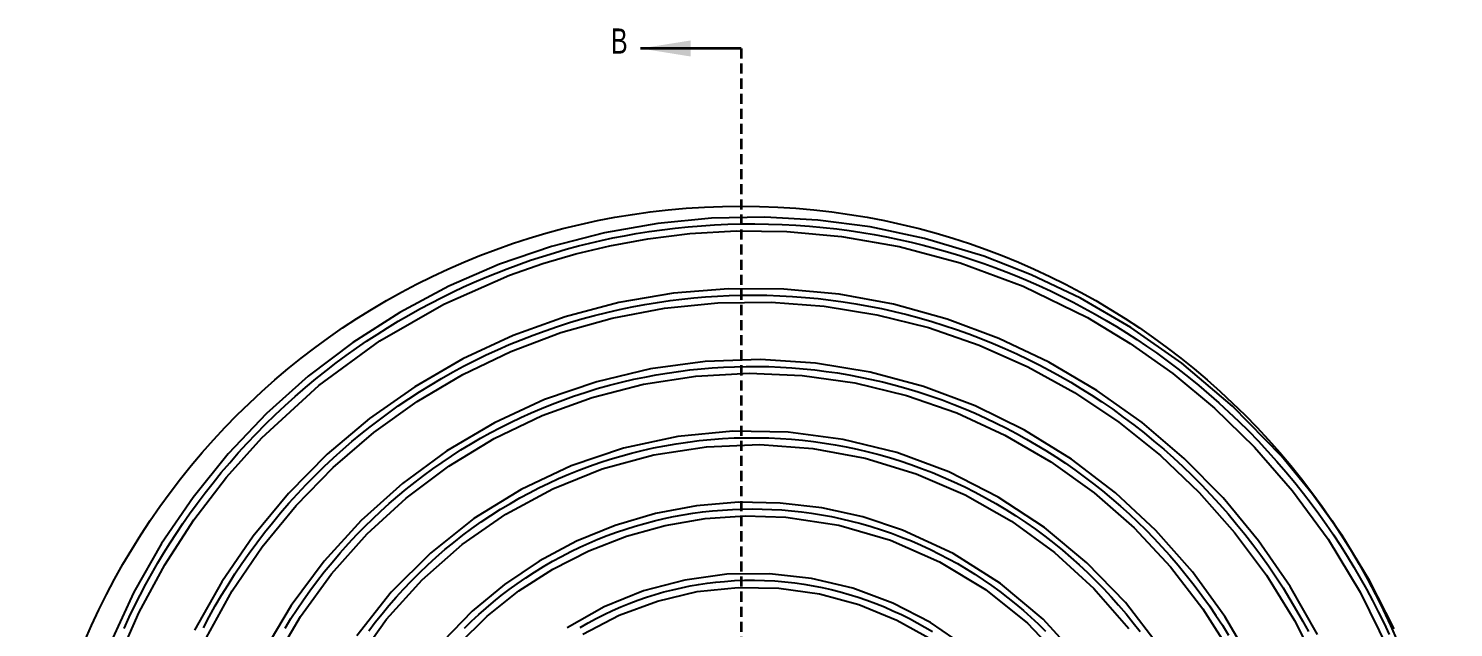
# Model space of a CAD drawing. Header units: millimetres. Extents: x 1 to 2218, y 0 to 860.
# Drawn here: x 503.8 to 683.8, y 627.7 to 703.3 of the extents above; entities that cross this region are included whole.
import ezdxf

# ---------------------------------------------------------------- set-up
doc = ezdxf.new("R2010")
doc.units = ezdxf.units.MM
doc.linetypes.add('HIDDEN', pattern=[1.905, 1.27, -0.635])
doc.styles.add('SLDTEXTSTYLE0', font='TXT', dxfattribs={"width": 0.75})

msp = doc.modelspace()

# ---------------------------------------------------------------- linework, layer by layer
at = {"color": 7, "linetype": 'Continuous', "lineweight": 35}
msp.add_line((593.83, 700.82), (581.13, 700.82), dxfattribs=at)
at = {"color": 7, "linetype": 'HIDDEN', "lineweight": 35}
msp.add_line((593.83, 700.82), (593.83, 485.57), dxfattribs=at)
at = {"color": 7, "linetype": 'Continuous', "lineweight": 25, "flags": 128}
for points in [[(676.32, 627.55), (673.2, 633.67), (669.75, 639.34), (666.03, 644.56), (662.09, 649.33), (655.91, 655.67), (649.53, 661.07), (643.08, 665.58), (636.7, 669.29), (630.47, 672.26), (624.49, 674.59), (616.99, 676.84), (610.15, 678.28), (603.54, 679.15), (596.84, 679.53), (590.08, 679.39), (583.31, 678.73), (576.57, 677.55), (569.89, 675.83), (563.34, 673.58), (556.93, 670.8), (550.73, 667.5), (544.79, 663.7), (539.17, 659.44), (533.91, 654.73), (529.05, 649.62), (524.62, 644.13), (520.64, 638.31), (517.15, 632.18), (514.17, 625.79)], [(515.08, 623.43), (517.81, 629.64), (521.03, 635.61), (524.72, 641.31), (528.83, 646.69), (533.28, 651.65), (540.5, 658.28), (548.21, 663.92), (556.29, 668.55), (564.59, 672.2), (568.78, 673.67), (572.98, 674.9), (577.26, 675.92), (582.04, 676.8), (587.36, 677.45), (593.23, 677.78), (599.62, 677.7), (606.5, 677.08), (613.82, 675.8), (621.51, 673.76), (629.47, 670.81), (637.59, 666.84), (643, 663.57), (648.37, 659.77), (653.62, 655.42), (658.69, 650.49), (663.5, 644.97), (667.98, 638.87), (672.05, 632.17), (675.61, 624.91)], [(666.66, 626.83), (663.19, 632.91), (659.2, 638.67), (654.73, 644.07), (649.81, 649.05), (644.48, 653.6), (638.77, 657.65), (632.73, 661.2), (626.41, 664.21), (619.85, 666.66), (613.1, 668.52), (606.22, 669.78), (599.25, 670.44), (592.25, 670.48), (585.28, 669.91), (578.38, 668.73), (571.62, 666.94), (565.03, 664.57), (558.69, 661.62), (552.63, 658.12), (546.91, 654.1), (541.57, 649.59), (536.65, 644.62), (532.19, 639.23), (528.23, 633.47), (524.8, 627.37)], [(526.29, 626.47), (529.57, 632.35), (533.36, 637.91), (537.63, 643.12), (542.33, 647.93), (547.44, 652.32), (552.91, 656.24), (558.7, 659.67), (564.77, 662.58), (571.08, 664.95), (577.56, 666.77), (584.18, 668.02), (590.88, 668.69), (597.62, 668.77), (604.34, 668.28), (610.99, 667.21), (617.52, 665.57), (623.89, 663.37), (630.05, 660.63), (635.95, 657.38), (641.56, 653.63), (646.82, 649.42), (651.7, 644.77), (656.18, 639.72), (660.2, 634.31), (663.75, 628.58), (666.8, 622.56)], [(658.47, 623.09), (654.94, 629.11), (650.85, 634.75), (646.23, 639.98), (641.12, 644.73), (635.58, 648.96), (629.65, 652.64), (623.39, 655.72), (616.86, 658.16), (610.13, 659.96), (603.24, 661.09), (596.28, 661.54), (589.31, 661.29), (582.4, 660.36), (575.62, 658.75), (569.02, 656.48), (562.69, 653.56), (556.68, 650.02), (551.05, 645.9), (545.86, 641.24), (541.17, 636.09), (537.01, 630.49), (533.44, 624.49)], [(534.77, 623.3), (538.17, 629.09), (542.12, 634.51), (546.59, 639.52), (551.53, 644.06), (556.9, 648.09), (562.64, 651.57), (568.7, 654.47), (575.01, 656.76), (581.51, 658.42), (588.14, 659.44), (594.85, 659.81), (601.55, 659.52), (608.2, 658.59), (614.73, 657.01), (621.07, 654.81), (627.17, 652.01), (632.97, 648.63), (638.42, 644.71), (643.47, 640.28), (648.07, 635.39), (652.18, 630.09), (655.77, 624.41)], [(646.64, 625.33), (642.38, 630.87), (637.53, 635.9), (632.15, 640.36), (626.31, 644.19), (620.07, 647.35), (613.51, 649.79), (606.73, 651.47), (599.79, 652.38), (592.8, 652.5), (585.84, 651.82), (579, 650.36), (572.37, 648.12), (566.04, 645.15), (560.09, 641.46), (554.6, 637.12), (549.65, 632.17), (545.31, 626.68)], [(545.12, 623.26), (549.03, 628.75), (553.54, 633.75), (558.6, 638.2), (564.13, 642.04), (570.06, 645.23), (576.31, 647.73), (582.81, 649.5), (589.46, 650.53), (596.19, 650.81), (602.9, 650.32), (609.52, 649.09), (615.96, 647.13), (622.14, 644.47), (627.98, 641.14), (633.42, 637.18), (638.39, 632.64), (642.83, 627.59)], [(636.75, 623.57), (631.99, 628.76), (626.59, 633.28), (620.63, 637.06), (614.24, 640.02), (609.21, 641.67), (604.04, 642.81), (598.79, 643.43), (593.49, 643.52), (588.22, 643.07), (583.01, 642.1), (577.93, 640.61), (573.03, 638.6), (568.35, 636.11), (563.95, 633.15), (559.88, 629.76), (556.18, 625.96)], [(558.15, 625.57), (561.78, 629.14), (565.77, 632.33), (570.05, 635.1), (574.6, 637.41), (579.35, 639.26), (584.26, 640.61), (589.29, 641.46), (594.37, 641.81), (599.47, 641.64), (606.18, 640.63), (612.7, 638.75), (618.91, 636.02), (624.71, 632.5), (630, 628.25), (634.69, 623.35)], [(622.2, 625.33), (617.77, 628.34), (613, 630.8), (607.97, 632.67), (602.75, 633.9), (597.42, 634.5), (592.05, 634.43), (586.72, 633.71), (581.53, 632.33), (576.55, 630.31), (571.85, 627.69)], [(573.83, 626.88), (578.42, 629.27), (583.27, 631.06), (588.31, 632.24), (593.45, 632.78), (598.62, 632.69), (603.73, 631.96), (608.72, 630.61), (613.5, 628.66), (618.01, 626.16)]]:
    msp.add_lwpolyline(points, dxfattribs=at)
at = {"color": 7, "linetype": 'Continuous', "flags": 128}
for points in [[(515.89, 627.59), (516.55, 629), (517.22, 630.4), (517.93, 631.79), (518.65, 633.17), (519.41, 634.53), (520.18, 635.88), (520.94, 637.14), (521.72, 638.39), (522.52, 639.62), (523.34, 640.85), (524.18, 642.05), (525.14, 643.38), (526.13, 644.7), (527.14, 645.99), (528.18, 647.27), (529.24, 648.52), (530.33, 649.76), (531.44, 650.97), (532.57, 652.17), (533.77, 653.38), (535, 654.57), (536.24, 655.74), (537.51, 656.88), (538.81, 658), (540.12, 659.1), (541.46, 660.16), (542.7, 661.12), (543.96, 662.05), (545.24, 662.96), (546.54, 663.85), (547.85, 664.71), (549.18, 665.56), (550.52, 666.37), (551.88, 667.16), (553.25, 667.93), (554.63, 668.68), (556.03, 669.39), (557.45, 670.09), (558.79, 670.72), (560.14, 671.33), (561.51, 671.91), (562.88, 672.47), (564.27, 673.01), (565.75, 673.55), (567.24, 674.07), (568.74, 674.56), (570.25, 675.03), (571.76, 675.47), (573.29, 675.88), (574.73, 676.24), (576.18, 676.57), (577.64, 676.89), (579.1, 677.17), (580.57, 677.44), (582.21, 677.7), (583.86, 677.93), (585.51, 678.13), (587.17, 678.3), (588.83, 678.44), (590.49, 678.55), (592.16, 678.62), (593.83, 678.66), (595.56, 678.67), (597.29, 678.65), (599.02, 678.59), (600.74, 678.5), (602.47, 678.38), (604.2, 678.22), (605.92, 678.03), (607.49, 677.82), (609.07, 677.58), (610.63, 677.32), (612.2, 677.03), (613.75, 676.71), (615.31, 676.36), (616.85, 675.98), (618.39, 675.58), (619.93, 675.14), (621.45, 674.68), (622.97, 674.19), (624.48, 673.68), (625.89, 673.17), (627.3, 672.63), (628.69, 672.07), (630.08, 671.49), (631.46, 670.88), (632.91, 670.21), (634.34, 669.52), (635.77, 668.79), (637.18, 668.05), (638.58, 667.27), (639.97, 666.48), (641.26, 665.7), (642.54, 664.9), (643.81, 664.08), (645.06, 663.24), (646.3, 662.38), (647.66, 661.39), (649.01, 660.37), (650.34, 659.33), (651.64, 658.27), (652.93, 657.18), (654.2, 656.06), (655.45, 654.92), (656.67, 653.76), (657.92, 652.53), (659.14, 651.27), (660.34, 649.99), (661.51, 648.69), (662.66, 647.36), (663.78, 646.01), (664.87, 644.64), (665.85, 643.36), (666.81, 642.07), (667.74, 640.76), (668.65, 639.43), (669.54, 638.08), (670.4, 636.72), (671.24, 635.34), (672.05, 633.95), (672.84, 632.54), (673.6, 631.12), (674.33, 629.68), (675.05, 628.23), (675.69, 626.85)], [(515.89, 627.59), (516.55, 629), (517.22, 630.4), (517.93, 631.79), (518.65, 633.17), (519.41, 634.53), (520.18, 635.88), (520.94, 637.14), (521.72, 638.39), (522.52, 639.62), (523.34, 640.85), (524.18, 642.05), (525.14, 643.38), (526.13, 644.7), (527.14, 645.99), (528.18, 647.27), (529.24, 648.52), (530.33, 649.76), (531.44, 650.97), (532.57, 652.17), (533.77, 653.38), (535, 654.57), (536.24, 655.74), (537.51, 656.88), (538.81, 658), (540.12, 659.1), (541.46, 660.16), (542.7, 661.12), (543.96, 662.05), (545.24, 662.96), (546.54, 663.85), (547.85, 664.71), (549.18, 665.56), (550.52, 666.37), (551.88, 667.16), (553.25, 667.93), (554.63, 668.68), (556.03, 669.39), (557.45, 670.09), (558.79, 670.72), (560.14, 671.33), (561.51, 671.91), (562.88, 672.47), (564.27, 673.01), (565.75, 673.55), (567.24, 674.07), (568.74, 674.56), (570.25, 675.03), (571.76, 675.47), (573.29, 675.88), (574.73, 676.24), (576.18, 676.57), (577.64, 676.89), (579.1, 677.17), (580.57, 677.44), (582.21, 677.7), (583.86, 677.93), (585.51, 678.13), (587.17, 678.3), (588.83, 678.44), (590.49, 678.55), (592.16, 678.62), (593.83, 678.66), (595.56, 678.67), (597.29, 678.65), (599.02, 678.59), (600.74, 678.5), (602.47, 678.38), (604.2, 678.22), (605.92, 678.03), (607.49, 677.82), (609.07, 677.58), (610.63, 677.32), (612.2, 677.03), (613.75, 676.71), (615.31, 676.36), (616.85, 675.98), (618.39, 675.58), (619.93, 675.14), (621.45, 674.68), (622.97, 674.19), (624.48, 673.68), (625.89, 673.17), (627.3, 672.63), (628.69, 672.07), (630.08, 671.49), (631.46, 670.88), (632.91, 670.21), (634.34, 669.52), (635.77, 668.79), (637.18, 668.05), (638.58, 667.27), (639.97, 666.48), (641.26, 665.7), (642.54, 664.9), (643.81, 664.08), (645.06, 663.24), (646.3, 662.38), (647.66, 661.39), (649.01, 660.37), (650.34, 659.33), (651.64, 658.27), (652.93, 657.18), (654.2, 656.06), (655.45, 654.92), (656.67, 653.76), (657.92, 652.53), (659.14, 651.27), (660.34, 649.99), (661.51, 648.69), (662.66, 647.36), (663.78, 646.01), (664.87, 644.64), (665.85, 643.36), (666.81, 642.07), (667.74, 640.76), (668.65, 639.43), (669.54, 638.08), (670.4, 636.72), (671.24, 635.34), (672.05, 633.95), (672.84, 632.54), (673.6, 631.12), (674.33, 629.68), (675.05, 628.23), (675.69, 626.85)], [(525.93, 627.67), (526.66, 629.06), (527.42, 630.43), (528.22, 631.78), (529.04, 633.12), (529.9, 634.47), (530.79, 635.81), (531.71, 637.12), (532.66, 638.42), (533.64, 639.7), (534.64, 640.95), (535.67, 642.19), (536.72, 643.4), (537.8, 644.6), (538.9, 645.77), (540.03, 646.92), (541.18, 648.04), (542.36, 649.14), (543.56, 650.22), (544.68, 651.19), (545.82, 652.13), (546.97, 653.05), (548.15, 653.95), (549.34, 654.83), (550.54, 655.69), (551.88, 656.6), (553.23, 657.48), (554.6, 658.33), (555.99, 659.15), (557.4, 659.94), (558.79, 660.7), (560.2, 661.42), (561.63, 662.12), (563.07, 662.78), (564.56, 663.43), (566.06, 664.05), (567.57, 664.64), (569.1, 665.19), (570.63, 665.72), (572.18, 666.21), (573.74, 666.67), (575.31, 667.1), (576.88, 667.5), (578.47, 667.86), (580.06, 668.19), (581.66, 668.49), (583.27, 668.76), (584.88, 668.99), (586.37, 669.17), (587.85, 669.33), (589.34, 669.45), (590.84, 669.55), (592.33, 669.62), (593.83, 669.66), (595.46, 669.68), (597.09, 669.66), (598.72, 669.6), (600.35, 669.51), (601.97, 669.39), (603.57, 669.24), (605.16, 669.05), (606.75, 668.83), (608.34, 668.58), (609.95, 668.3), (611.56, 667.97), (613.16, 667.62), (614.76, 667.23), (616.34, 666.81), (617.92, 666.35), (619.49, 665.86), (621.05, 665.34), (622.59, 664.79), (624.13, 664.21), (625.66, 663.59), (627.17, 662.94), (628.67, 662.26), (630.15, 661.55), (631.5, 660.87), (632.84, 660.17), (634.16, 659.44), (635.47, 658.68), (636.77, 657.9), (638.05, 657.09), (639.42, 656.19), (640.78, 655.26), (642.12, 654.29), (643.44, 653.3), (644.74, 652.29), (645.99, 651.26), (647.23, 650.21), (648.44, 649.14), (649.63, 648.03), (650.83, 646.89), (652, 645.71), (653.14, 644.51), (654.26, 643.29), (655.36, 642.05), (656.43, 640.78), (657.47, 639.49), (658.49, 638.18), (659.48, 636.84), (660.44, 635.49), (661.38, 634.11), (662.29, 632.72), (663.16, 631.3), (664.01, 629.87), (664.76, 628.54), (665.49, 627.2)], [(525.93, 627.67), (526.66, 629.06), (527.42, 630.43), (528.22, 631.78), (529.04, 633.12), (529.9, 634.47), (530.79, 635.81), (531.71, 637.12), (532.66, 638.42), (533.64, 639.7), (534.64, 640.95), (535.67, 642.19), (536.72, 643.4), (537.8, 644.6), (538.9, 645.77), (540.03, 646.92), (541.18, 648.04), (542.36, 649.14), (543.56, 650.22), (544.68, 651.19), (545.82, 652.13), (546.97, 653.05), (548.15, 653.95), (549.34, 654.83), (550.54, 655.69), (551.88, 656.6), (553.23, 657.48), (554.6, 658.33), (555.99, 659.15), (557.4, 659.94), (558.79, 660.7), (560.2, 661.42), (561.63, 662.12), (563.07, 662.78), (564.56, 663.43), (566.06, 664.05), (567.57, 664.64), (569.1, 665.19), (570.63, 665.72), (572.18, 666.21), (573.74, 666.67), (575.31, 667.1), (576.88, 667.5), (578.47, 667.86), (580.06, 668.19), (581.66, 668.49), (583.27, 668.76), (584.88, 668.99), (586.37, 669.17), (587.85, 669.33), (589.34, 669.45), (590.84, 669.55), (592.33, 669.62), (593.83, 669.66), (595.46, 669.68), (597.09, 669.66), (598.72, 669.6), (600.35, 669.51), (601.97, 669.39), (603.57, 669.24), (605.16, 669.05), (606.75, 668.83), (608.34, 668.58), (609.95, 668.3), (611.56, 667.97), (613.16, 667.62), (614.76, 667.23), (616.34, 666.81), (617.92, 666.35), (619.49, 665.86), (621.05, 665.34), (622.59, 664.79), (624.13, 664.21), (625.66, 663.59), (627.17, 662.94), (628.67, 662.26), (630.15, 661.55), (631.5, 660.87), (632.84, 660.17), (634.16, 659.44), (635.47, 658.68), (636.77, 657.9), (638.05, 657.09), (639.42, 656.19), (640.78, 655.26), (642.12, 654.29), (643.44, 653.3), (644.74, 652.29), (645.99, 651.26), (647.23, 650.21), (648.44, 649.14), (649.63, 648.03), (650.83, 646.89), (652, 645.71), (653.14, 644.51), (654.26, 643.29), (655.36, 642.05), (656.43, 640.78), (657.47, 639.49), (658.49, 638.18), (659.48, 636.84), (660.44, 635.49), (661.38, 634.11), (662.29, 632.72), (663.16, 631.3), (664.01, 629.87), (664.76, 628.54), (665.49, 627.2)], [(536.23, 627.64), (536.98, 628.85), (537.75, 630.03), (538.55, 631.21), (539.37, 632.36), (540.22, 633.5), (541.18, 634.73), (542.17, 635.94), (543.19, 637.13), (544.23, 638.3), (545.3, 639.44), (546.29, 640.45), (547.31, 641.45), (548.35, 642.42), (549.4, 643.37), (550.48, 644.3), (551.55, 645.2), (552.65, 646.07), (553.76, 646.92), (554.89, 647.74), (556.06, 648.56), (557.25, 649.36), (558.45, 650.13), (559.67, 650.88), (560.91, 651.6), (562.16, 652.29), (563.43, 652.96), (564.71, 653.61), (566, 654.23), (567.31, 654.82), (568.63, 655.38), (569.96, 655.92), (571.3, 656.43), (572.66, 656.91), (574.16, 657.4), (575.67, 657.87), (577.2, 658.29), (578.73, 658.69), (580.27, 659.05), (581.68, 659.34), (583.09, 659.61), (584.51, 659.84), (585.94, 660.05), (587.37, 660.23), (588.78, 660.38), (590.19, 660.49), (591.6, 660.58), (593.02, 660.64), (594.46, 660.67), (595.91, 660.68), (597.36, 660.65), (598.8, 660.59), (600.25, 660.5), (601.69, 660.38), (603.14, 660.23), (604.58, 660.05), (606.01, 659.85), (607.45, 659.61), (608.87, 659.34), (610.3, 659.04), (611.71, 658.71), (613.12, 658.36), (614.66, 657.93), (616.2, 657.47), (617.72, 656.97), (619.23, 656.44), (620.73, 655.87), (622.08, 655.33), (623.42, 654.76), (624.75, 654.16), (626.07, 653.53), (627.37, 652.88), (628.63, 652.21), (629.89, 651.51), (631.13, 650.79), (632.35, 650.05), (633.59, 649.26), (634.8, 648.45), (636.01, 647.61), (637.19, 646.75), (638.36, 645.86), (639.51, 644.95), (640.64, 644.01), (641.75, 643.05), (642.84, 642.07), (643.91, 641.06), (644.96, 640.03), (645.99, 638.98), (647, 637.91), (647.98, 636.82), (649.04, 635.59), (650.07, 634.34), (651.07, 633.06), (652.05, 631.77), (652.99, 630.45), (653.82, 629.23), (654.63, 628), (655.41, 626.74)], [(536.23, 627.64), (536.98, 628.85), (537.75, 630.03), (538.55, 631.21), (539.37, 632.36), (540.22, 633.5), (541.18, 634.73), (542.17, 635.94), (543.19, 637.13), (544.23, 638.3), (545.3, 639.44), (546.29, 640.45), (547.31, 641.45), (548.35, 642.42), (549.4, 643.37), (550.48, 644.3), (551.55, 645.2), (552.65, 646.07), (553.76, 646.92), (554.89, 647.74), (556.06, 648.56), (557.25, 649.36), (558.45, 650.13), (559.67, 650.88), (560.91, 651.6), (562.16, 652.29), (563.43, 652.96), (564.71, 653.61), (566, 654.23), (567.31, 654.82), (568.63, 655.38), (569.96, 655.92), (571.3, 656.43), (572.66, 656.91), (574.16, 657.4), (575.67, 657.87), (577.2, 658.29), (578.73, 658.69), (580.27, 659.05), (581.68, 659.34), (583.09, 659.61), (584.51, 659.84), (585.94, 660.05), (587.37, 660.23), (588.78, 660.38), (590.19, 660.49), (591.6, 660.58), (593.02, 660.64), (594.46, 660.67), (595.91, 660.68), (597.36, 660.65), (598.8, 660.59), (600.25, 660.5), (601.69, 660.38), (603.14, 660.23), (604.58, 660.05), (606.01, 659.85), (607.45, 659.61), (608.87, 659.34), (610.3, 659.04), (611.71, 658.71), (613.12, 658.36), (614.66, 657.93), (616.2, 657.47), (617.72, 656.97), (619.23, 656.44), (620.73, 655.87), (622.08, 655.33), (623.42, 654.76), (624.75, 654.16), (626.07, 653.53), (627.37, 652.88), (628.63, 652.21), (629.89, 651.51), (631.13, 650.79), (632.35, 650.05), (633.59, 649.26), (634.8, 648.45), (636.01, 647.61), (637.19, 646.75), (638.36, 645.86), (639.51, 644.95), (640.64, 644.01), (641.75, 643.05), (642.84, 642.07), (643.91, 641.06), (644.96, 640.03), (645.99, 638.98), (647, 637.91), (647.98, 636.82), (649.04, 635.59), (650.07, 634.34), (651.07, 633.06), (652.05, 631.77), (652.99, 630.45), (653.82, 629.23), (654.63, 628), (655.41, 626.74)], [(546.81, 627.28), (547.63, 628.38), (548.48, 629.45), (549.36, 630.51), (550.26, 631.55), (551.19, 632.57), (552.19, 633.61), (553.21, 634.63), (554.25, 635.63), (555.32, 636.6), (556.42, 637.55), (557.54, 638.46), (558.68, 639.36), (559.84, 640.22), (561.02, 641.06), (562.23, 641.87), (563.45, 642.64), (564.69, 643.39), (565.88, 644.07), (567.09, 644.73), (568.31, 645.35), (569.54, 645.95), (570.79, 646.52), (572.07, 647.07), (573.36, 647.59), (574.67, 648.07), (575.98, 648.53), (577.31, 648.96), (578.64, 649.36), (579.99, 649.73), (581.34, 650.06), (582.77, 650.38), (584.21, 650.67), (585.65, 650.92), (587.1, 651.13), (588.56, 651.31), (590.02, 651.45), (591.48, 651.56), (592.95, 651.64), (594.42, 651.67), (595.89, 651.68), (597.36, 651.64), (598.83, 651.58), (600.22, 651.48), (601.6, 651.35), (602.98, 651.19), (604.36, 651), (605.73, 650.77), (607.12, 650.51), (608.5, 650.22), (609.87, 649.9), (611.24, 649.55), (612.6, 649.16), (613.95, 648.74), (615.29, 648.29), (616.62, 647.81), (618.01, 647.28), (619.38, 646.71), (620.73, 646.1), (622.08, 645.47), (623.41, 644.8), (624.72, 644.1), (626.01, 643.36), (627.29, 642.6), (628.55, 641.8), (629.79, 640.98), (631.01, 640.12), (632.21, 639.23), (633.33, 638.37), (634.42, 637.48), (635.49, 636.57), (636.55, 635.63), (637.58, 634.67), (638.6, 633.67), (639.6, 632.64), (640.58, 631.6), (641.53, 630.53), (642.46, 629.44), (643.36, 628.32), (644.24, 627.19)], [(546.81, 627.28), (547.63, 628.38), (548.48, 629.45), (549.36, 630.51), (550.26, 631.55), (551.19, 632.57), (552.19, 633.61), (553.21, 634.63), (554.25, 635.63), (555.32, 636.6), (556.42, 637.55), (557.54, 638.46), (558.68, 639.36), (559.84, 640.22), (561.02, 641.06), (562.23, 641.87), (563.45, 642.64), (564.69, 643.39), (565.88, 644.07), (567.09, 644.73), (568.31, 645.35), (569.54, 645.95), (570.79, 646.52), (572.07, 647.07), (573.36, 647.59), (574.67, 648.07), (575.98, 648.53), (577.31, 648.96), (578.64, 649.36), (579.99, 649.73), (581.34, 650.06), (582.77, 650.38), (584.21, 650.67), (585.65, 650.92), (587.1, 651.13), (588.56, 651.31), (590.02, 651.45), (591.48, 651.56), (592.95, 651.64), (594.42, 651.67), (595.89, 651.68), (597.36, 651.64), (598.83, 651.58), (600.22, 651.48), (601.6, 651.35), (602.98, 651.19), (604.36, 651), (605.73, 650.77), (607.12, 650.51), (608.5, 650.22), (609.87, 649.9), (611.24, 649.55), (612.6, 649.16), (613.95, 648.74), (615.29, 648.29), (616.62, 647.81), (618.01, 647.28), (619.38, 646.71), (620.73, 646.1), (622.08, 645.47), (623.41, 644.8), (624.72, 644.1), (626.01, 643.36), (627.29, 642.6), (628.55, 641.8), (629.79, 640.98), (631.01, 640.12), (632.21, 639.23), (633.33, 638.37), (634.42, 637.48), (635.49, 636.57), (636.55, 635.63), (637.58, 634.67), (638.6, 633.67), (639.6, 632.64), (640.58, 631.6), (641.53, 630.53), (642.46, 629.44), (643.36, 628.32), (644.24, 627.19)], [(558.92, 627.63), (559.8, 628.5), (560.71, 629.35), (561.64, 630.17), (562.58, 630.97), (563.55, 631.75), (564.54, 632.51), (565.54, 633.24), (566.63, 633.99), (567.73, 634.71), (568.86, 635.4), (570, 636.07), (571.16, 636.7), (572.33, 637.3), (573.46, 637.85), (574.59, 638.36), (575.74, 638.85), (576.91, 639.31), (578.08, 639.74), (579.27, 640.14), (580.46, 640.52), (581.67, 640.86), (582.88, 641.18), (584.1, 641.46), (585.31, 641.72), (586.52, 641.94), (587.74, 642.13), (588.97, 642.3), (590.22, 642.44), (591.48, 642.54), (592.74, 642.62), (594, 642.67), (595.26, 642.68), (596.5, 642.67), (597.74, 642.62), (598.98, 642.55), (600.22, 642.44), (601.48, 642.31), (602.74, 642.14), (604, 641.94), (605.25, 641.71), (606.5, 641.45), (607.74, 641.16), (608.97, 640.84), (610.27, 640.47), (611.56, 640.06), (612.84, 639.62), (614.1, 639.14), (615.36, 638.64), (616.6, 638.1), (617.76, 637.56), (618.91, 636.99), (620.04, 636.4), (621.16, 635.78), (622.27, 635.13), (623.35, 634.45), (624.43, 633.74), (625.48, 633.01), (626.52, 632.26), (627.54, 631.47), (628.53, 630.68), (629.49, 629.86), (630.44, 629.02), (631.36, 628.16), (632.29, 627.26)], [(558.92, 627.63), (559.8, 628.5), (560.71, 629.35), (561.64, 630.17), (562.58, 630.97), (563.55, 631.75), (564.54, 632.51), (565.54, 633.24), (566.63, 633.99), (567.73, 634.71), (568.86, 635.4), (570, 636.07), (571.16, 636.7), (572.33, 637.3), (573.46, 637.85), (574.59, 638.36), (575.74, 638.85), (576.91, 639.31), (578.08, 639.74), (579.27, 640.14), (580.46, 640.52), (581.67, 640.86), (582.88, 641.18), (584.1, 641.46), (585.31, 641.72), (586.52, 641.94), (587.74, 642.13), (588.97, 642.3), (590.22, 642.44), (591.48, 642.54), (592.74, 642.62), (594, 642.67), (595.26, 642.68), (596.5, 642.67), (597.74, 642.62), (598.98, 642.55), (600.22, 642.44), (601.48, 642.31), (602.74, 642.14), (604, 641.94), (605.25, 641.71), (606.5, 641.45), (607.74, 641.16), (608.97, 640.84), (610.27, 640.47), (611.56, 640.06), (612.84, 639.62), (614.1, 639.14), (615.36, 638.64), (616.6, 638.1), (617.76, 637.56), (618.91, 636.99), (620.04, 636.4), (621.16, 635.78), (622.27, 635.13), (623.35, 634.45), (624.43, 633.74), (625.48, 633.01), (626.52, 632.26), (627.54, 631.47), (628.53, 630.68), (629.49, 629.86), (630.44, 629.02), (631.36, 628.16), (632.29, 627.26)], [(573.53, 627.72), (574.52, 628.29), (575.53, 628.84), (576.55, 629.36), (577.59, 629.85), (578.64, 630.31), (579.71, 630.75), (580.78, 631.15), (581.87, 631.53), (582.97, 631.88), (584.08, 632.2), (585.2, 632.48), (586.33, 632.74), (587.4, 632.96), (588.47, 633.14), (589.56, 633.3), (590.64, 633.44), (591.73, 633.54), (593, 633.63), (594.27, 633.68), (595.54, 633.69), (596.81, 633.66), (598.08, 633.59), (599.35, 633.49), (600.62, 633.35), (601.78, 633.19), (602.93, 632.99), (604.09, 632.77), (605.23, 632.51), (606.37, 632.22), (607.5, 631.9), (608.63, 631.55), (609.74, 631.17), (610.84, 630.76), (611.94, 630.32), (613.02, 629.84), (614.09, 629.34), (615.09, 628.84), (616.07, 628.32), (617.05, 627.76), (618, 627.19)], [(573.53, 627.72), (574.52, 628.29), (575.53, 628.84), (576.55, 629.36), (577.59, 629.85), (578.64, 630.31), (579.71, 630.75), (580.78, 631.15), (581.87, 631.53), (582.97, 631.88), (584.08, 632.2), (585.2, 632.48), (586.33, 632.74), (587.4, 632.96), (588.47, 633.14), (589.56, 633.3), (590.64, 633.44), (591.73, 633.54), (593, 633.63), (594.27, 633.68), (595.54, 633.69), (596.81, 633.66), (598.08, 633.59), (599.35, 633.49), (600.62, 633.35), (601.78, 633.19), (602.93, 632.99), (604.09, 632.77), (605.23, 632.51), (606.37, 632.22), (607.5, 631.9), (608.63, 631.55), (609.74, 631.17), (610.84, 630.76), (611.94, 630.32), (613.02, 629.84), (614.09, 629.34), (615.09, 628.84), (616.07, 628.32), (617.05, 627.76), (618, 627.19)]]:
    msp.add_lwpolyline(points, dxfattribs=at)
at = {"color": 7, "linetype": 'Continuous'}
msp.add_circle((593.83, 590.91), 90, dxfattribs=at)
msp.add_circle((593.83, 590.91), 90, dxfattribs=at)
at = {"color": 7, "linetype": 'Continuous', "lineweight": 35}
msp.add_solid([(581.13, 700.82), (587.48, 699.8), (587.48, 701.83)], dxfattribs=at)

# ---------------------------------------------------------------- texts
at = {"color": 7, "linetype": 'Continuous', "insert": (577.39, 703.34), "char_height": 3.17, "attachment_point": 1, "style": 'SLDTEXTSTYLE0'}
msp.add_mtext('B', dxfattribs=at)

doc.saveas('drawing.dxf')
